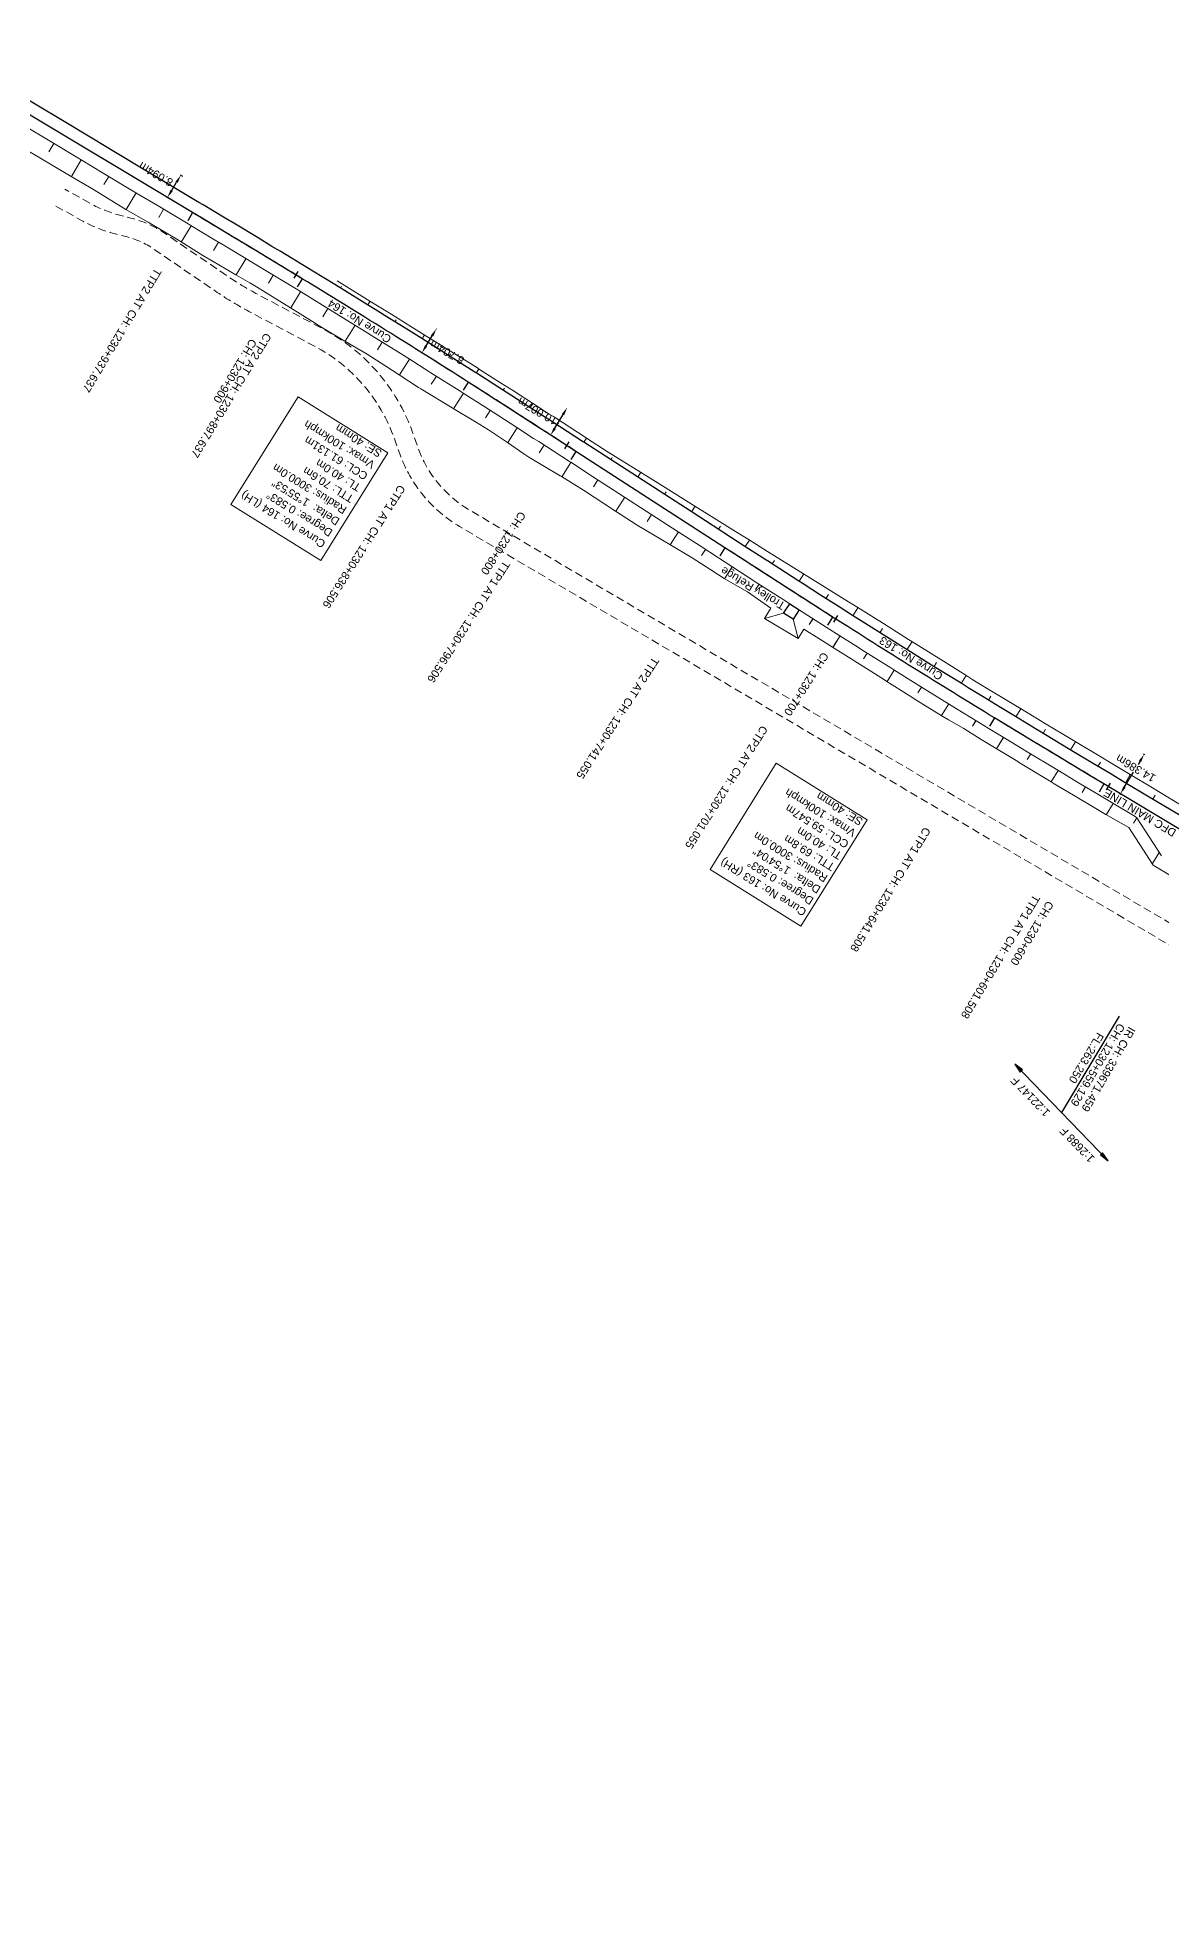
# Model space of a CAD drawing. Header units: metres. Extents: x 609381 to 616074, y 3398603 to 3402640.
# Drawn here: x 611158 to 611510, y 3401012 to 3401600 of the extents above; entities that cross this region are included whole.
import ezdxf
from ezdxf.enums import TextEntityAlignment as Align

# ---------------------------------------------------------------- set-up
doc = ezdxf.new("R2010")
doc.units = ezdxf.units.M
doc.header["$MEASUREMENT"] = 0
doc.linetypes.add('DASHED', pattern=[0.75, 0.5, -0.25])
doc.layers.get('Defpoints').update_dxf_attribs({"lineweight": 0})
for name, color, linetype, lineweight in [('Bounary Dim', 10, 'Continuous', 13), ('C-ALIG-LABL-DG', 1, 'Continuous', 25), ('C-ALIG-LABL-DG-MARK', 1, 'Continuous', 25), ('Proposed Curve_Details', 10, 'Continuous', 0), ('PROPOSED DFCC TOE LINE', 239, 'Continuous', 0), ('PROPOSED DRAIN CUM RETAINING WALL', 144, 'Continuous', 30), ('PROPOSED FEATURES', 1, 'Continuous', 0), ('PROPOSED FORMATION LINE - PLAN', 187, 'Continuous', 0), ('PROPOSED GRADES IN PLAN', 10, 'Continuous', 0)]:
    doc.layers.add(name, color=color, linetype=linetype, lineweight=lineweight)
for name, color, linetype in [('DFCC LINE', 1, 'Continuous'), ('Dimension', 10, 'Continuous'), ('Trolley Refuse', 10, 'Continuous')]:
    doc.layers.add(name, color=color, linetype=linetype)
doc.styles.add('Arial', font='arial.ttf')
doc.styles.get("Standard").update_dxf_attribs({"font": 'arial.ttf'})
doc.styles.add('Style-Arial', font='arial.ttf')
doc.dimstyles.get("Standard").update_dxf_attribs({"dimtxt": 2.5, "dimasz": 2.5, "dimexe": 0.18, "dimexo": 0.0625, "dimgap": 0.09, "dimtad": 0, "dimtih": 1, "dimtoh": 1, "dimdec": 3, "dimzin": 0, "dimdsep": 46, "dimtxsty": 'Standard', "dimcen": 0.09, "dimadec": 0, "dimazin": 0, "dimtfac": 1, "dimtdec": 3, "dimtofl": 0, "dimtmove": 0, "dimatfit": 3, "dimfxl": 1, "dimtolj": 1, "dimtzin": 0, "dimarcsym": 0})

# ---------------------------------------------------------------- blocks, each defined once
blk = doc.blocks.new('*D108')
at = {"layer": 'Defpoints', "color": 0, "transparency": 16777216}
for p in [(611323.97, 3401484.24), (611323.97, 3401484.24), (611318.81, 3401475.67)]:
    blk.add_point(p, dxfattribs=at)
at = {"layer": 'Dimension', "color": 0, "lineweight": -2, "transparency": 16777216}
blk.add_line((611320.1, 3401477.81), (611322.68, 3401482.1), dxfattribs=at)
at = {"layer": 'Dimension', "color": 0, "transparency": 16777216}
for points in [[(611322.32, 3401482.31), (611323.03, 3401481.88), (611323.97, 3401484.24)], [(611319.74, 3401478.02), (611320.45, 3401477.59), (611318.81, 3401475.67)]]:
    blk.add_solid(points, dxfattribs=at)
at = {"layer": 'Dimension', "color": 0, "lineweight": 0, "transparency": 16777216, "insert": (611314.64, 3401483.11), "char_height": 2.5, "attachment_point": 5, "rotation": 150, "style": 'Style-Arial'}
blk.add_mtext('\\A1;10.007m', dxfattribs=at)
blk = doc.blocks.new('TerminatorOpen_0.5')
at = {"color": 0, "linetype": 'ByBlock', "lineweight": -2}
for q in [(-1, 0.25), (-1, 0), (-1, -0.25)]:
    blk.add_line((0, 0), q, dxfattribs=at)
blk = doc.blocks.new('*D74')
at = {"layer": 'Defpoints', "color": 0, "transparency": 16777216}
for p in [(611503.81, 3401376.17), (611504.27, 3401375.89), (611496.38, 3401363.85)]:
    blk.add_point(p, dxfattribs=at)
at = {"layer": 'Dimension', "color": 0, "lineweight": -2, "transparency": 16777216}
for p, q in [((611503.91, 3401376.11), (611504.38, 3401375.82)), ((611498.14, 3401365.71), (611500.93, 3401370.33)), ((611502.98, 3401373.75), (611502.37, 3401372.74)), ((611496.49, 3401363.78), (611496.96, 3401363.5))]:
    blk.add_line(p, q, dxfattribs=at)
at = {"layer": 'Dimension', "color": 0, "transparency": 16777216}
for points in [[(611502.63, 3401373.96), (611503.34, 3401373.53), (611504.27, 3401375.89)], [(611497.78, 3401365.92), (611498.5, 3401365.49), (611496.85, 3401363.57)]]:
    blk.add_solid(points, dxfattribs=at)
at = {"layer": 'Dimension', "color": 0, "lineweight": 0, "transparency": 16777216, "insert": (611501.62, 3401371.55), "char_height": 2.5, "attachment_point": 5, "rotation": 150, "style": 'Style-Arial'}
blk.add_mtext('\\A1;14.386m', dxfattribs=at)
blk = doc.blocks.new('*D75')
at = {"layer": 'Defpoints', "color": 0, "transparency": 16777216}
for p in [(611282.95, 3401508.9), (611283.07, 3401508.83), (611278.47, 3401501.44)]:
    blk.add_point(p, dxfattribs=at)
at = {"layer": 'Dimension', "color": 0, "lineweight": -2, "transparency": 16777216}
for p, q in [((611279.87, 3401503.51), (611281.78, 3401506.69)), ((611283.05, 3401508.84), (611283.17, 3401508.77)), ((611278.57, 3401501.38), (611278.69, 3401501.3))]:
    blk.add_line(p, q, dxfattribs=at)
at = {"layer": 'Dimension', "color": 0, "transparency": 16777216}
for points in [[(611281.42, 3401506.9), (611282.14, 3401506.47), (611283.07, 3401508.83)], [(611279.52, 3401503.72), (611280.23, 3401503.3), (611278.59, 3401501.37)]]:
    blk.add_solid(points, dxfattribs=at)
at = {"layer": 'Dimension', "color": 0, "lineweight": 0, "transparency": 16777216, "insert": (611286.4, 3401501.57), "char_height": 2.5, "attachment_point": 5, "rotation": 150, "style": 'Style-Arial'}
blk.add_mtext('\\A1;8.704m', dxfattribs=at)
blk = doc.blocks.new('*D76')
at = {"layer": 'Defpoints', "color": 0, "transparency": 16777216}
for p in [(611203.22, 3401556.82), (611203.96, 3401556.38), (611199.78, 3401549.44)]:
    blk.add_point(p, dxfattribs=at)
at = {"layer": 'Dimension', "color": 0, "lineweight": -2, "transparency": 16777216}
for p, q in [((611203.85, 3401556.44), (611203.11, 3401556.89)), ((611200.33, 3401552.03), (611201.93, 3401554.68)), ((611199.68, 3401549.51), (611198.94, 3401549.95))]:
    blk.add_line(p, q, dxfattribs=at)
at = {"layer": 'Dimension', "color": 0, "transparency": 16777216}
for points in [[(611201.57, 3401554.9), (611202.28, 3401554.47), (611203.22, 3401556.82)], [(611199.97, 3401552.25), (611200.69, 3401551.82), (611199.04, 3401549.89)]]:
    blk.add_solid(points, dxfattribs=at)
at = {"layer": 'Dimension', "color": 0, "lineweight": 0, "transparency": 16777216, "insert": (611195.45, 3401557.18), "char_height": 2.5, "attachment_point": 5, "rotation": 150, "style": 'Style-Arial'}
blk.add_mtext('\\A1;8.094m', dxfattribs=at)
blk = doc.blocks.new('Direction')
h = blk.add_hatch(color=256)
h.dxf.hatch_style = 1
h.paths.add_polyline_path([(-5.54, 0), (-4.75, -0.13), (-4.75, 0.13)])
blk.add_lwpolyline([(-5.54, 0), (-4.75, -0.13), (-4.75, 0.13)], close=True)
blk.add_lwpolyline([(0, 0), (-5.54, 0)])
blk = doc.blocks.new('Tick Hor')
blk.add_lwpolyline([(-0.5, 0), (0.5, 0)])

msp = doc.modelspace()

# ---------------------------------------------------------------- linework, layer by layer
at = {"layer": 'C-ALIG-LABL-DG-MARK', "color": 1, "linetype": 'Continuous', "lineweight": 25}
for p, q in [((611206.9241, 3401545.1609), (611205.3813, 3401542.588)), ((611241.1833, 3401524.5138), (611239.6234, 3401521.9513)), ((611293.0722, 3401492.1973), (611291.4604, 3401489.667)), ((611326.7126, 3401470.5565), (611325.0839, 3401468.0371)), ((611373.2809, 3401440.4526), (611371.6523, 3401437.9332)), ((611406.9212, 3401418.8118), (611405.3094, 3401416.2816)), ((611457.4579, 3401387.319), (611455.8966, 3401384.7573)), ((611491.7061, 3401366.6538), (611490.162, 3401364.0817))]:
    msp.add_line(p, q, dxfattribs=at)
at = {"layer": 'DFCC LINE', "lineweight": 30, "flags": 128}
for points in [[(613958.1453, 3399885.8841), (611491.7061, 3401366.6538), (611490.5999, 3401367.318), (611489.4936, 3401367.9822), (611488.3874, 3401368.6464), (611487.2812, 3401369.3106), (611486.175, 3401369.9749), (611485.0689, 3401370.6393), (611483.9628, 3401371.3038), (611482.8568, 3401371.9684), (611481.7509, 3401372.6332), (611480.645, 3401373.298), (611479.5393, 3401373.963), (611478.4336, 3401374.6282), (611477.3281, 3401375.2936), (611476.2227, 3401375.9591), (611475.1174, 3401376.6249), (611474.0122, 3401377.2909), (611472.9072, 3401377.9572), (611471.8024, 3401378.6237), (611470.6977, 3401379.2905), (611469.5932, 3401379.9575), (611468.4889, 3401380.6249), (611467.3847, 3401381.2926), (611466.2808, 3401381.9607), (611465.1771, 3401382.6291), (611464.0736, 3401383.2979), (611462.9704, 3401383.967), (611461.8673, 3401384.6366), (611460.7646, 3401385.3065), (611459.6621, 3401385.9769), (611458.5598, 3401386.6477), (611457.4579, 3401387.319, -0.00496231), (611406.9212, 3401418.8118), (611405.8331, 3401419.5053), (611404.7453, 3401420.1993), (611403.6577, 3401420.8937), (611402.5705, 3401421.5885), (611401.4834, 3401422.2837), (611400.3967, 3401422.9793), (611399.3101, 3401423.6753), (611398.2238, 3401424.3716), (611397.1378, 3401425.0683), (611396.0519, 3401425.7653), (611394.9662, 3401426.4627), (611393.8808, 3401427.1603), (611392.7955, 3401427.8582), (611391.7104, 3401428.5564), (611390.6255, 3401429.2549), (611389.5407, 3401429.9536), (611388.456, 3401430.6525), (611387.3715, 3401431.3516), (611386.2871, 3401432.0509), (611385.2029, 3401432.7504), (611384.1187, 3401433.4501), (611383.0347, 3401434.1499), (611381.9507, 3401434.8499), (611380.8668, 3401435.55), (611379.783, 3401436.2502), (611378.6992, 3401436.9504), (611377.6155, 3401437.6508), (611376.5318, 3401438.3512), (611375.4482, 3401439.0516), (611374.3645, 3401439.7521), (611373.2809, 3401440.4526), (611326.7126, 3401470.5565), (611325.6289, 3401471.257), (611324.5453, 3401471.9575), (611323.4617, 3401472.6579), (611322.378, 3401473.3583), (611321.2943, 3401474.0587), (611320.2105, 3401474.759), (611319.1267, 3401475.4591), (611318.0428, 3401476.1592), (611316.9588, 3401476.8592), (611315.8747, 3401477.559), (611314.7906, 3401478.2587), (611313.7063, 3401478.9582), (611312.6219, 3401479.6575), (611311.5374, 3401480.3566), (611310.4528, 3401481.0555), (611309.368, 3401481.7542), (611308.2831, 3401482.4527), (611307.198, 3401483.1509), (611306.1127, 3401483.8488), (611305.0272, 3401484.5464), (611303.9416, 3401485.2438), (611302.8557, 3401485.9408), (611301.7696, 3401486.6375), (611300.6833, 3401487.3338), (611299.5968, 3401488.0298), (611298.51, 3401488.7254), (611297.423, 3401489.4206), (611296.3357, 3401490.1154), (611295.2482, 3401490.8098), (611294.1604, 3401491.5038), (611293.0722, 3401492.1973, 0.00509426), (611241.1833, 3401524.5138), (611240.081, 3401525.1845), (611238.9784, 3401525.8547), (611237.8755, 3401526.5245), (611236.7724, 3401527.1939), (611235.6691, 3401527.8629), (611234.5655, 3401528.5315), (611233.4616, 3401529.1996), (611232.3575, 3401529.8675), (611231.2533, 3401530.5349), (611230.1488, 3401531.202), (611229.0441, 3401531.8688), (611227.9393, 3401532.5353), (611226.8342, 3401533.2016), (611225.729, 3401533.8675), (611224.6237, 3401534.5332), (611223.5182, 3401535.1986), (611222.4125, 3401535.8638), (611221.3067, 3401536.5288), (611220.2009, 3401537.1935), (611219.0948, 3401537.8581), (611217.9887, 3401538.5226), (611216.8825, 3401539.1868), (611215.7763, 3401539.851), (611214.6699, 3401540.515), (611213.5635, 3401541.1789), (611212.457, 3401541.8427), (611211.3505, 3401542.5064), (611210.2439, 3401543.1701), (611209.1374, 3401543.8337), (611208.0308, 3401544.4973), (611206.9241, 3401545.1609), (609380.9488, 3402640.1063)], [(613958.1459, 3399885.8837), (611491.7053, 3401366.6543), (611487.4186, 3401369.2281), (611483.1325, 3401371.8028), (611478.8474, 3401374.3792), (611474.564, 3401376.9584), (611470.2827, 3401379.5411), (611466.0041, 3401382.1282), (611461.7287, 3401384.7207), (611457.4571, 3401387.3195, -0.00496214), (611406.9221, 3401418.8113), (611402.7072, 3401421.5011), (611398.4962, 3401424.1969), (611394.2887, 3401426.8981), (611390.0839, 3401429.6036), (611385.8814, 3401432.3127), (611381.6806, 3401435.0243), (611377.4809, 3401437.7377), (611373.2818, 3401440.452), (611326.7117, 3401470.5571), (611322.5125, 3401473.2714), (611318.3128, 3401475.9848), (611314.112, 3401478.6965), (611309.9095, 3401481.4055), (611305.7048, 3401484.111), (611301.4972, 3401486.8122), (611297.2863, 3401489.5081), (611293.0714, 3401492.1978, 0.0050941), (611241.1841, 3401524.5133), (611236.9111, 3401527.1098), (611232.6343, 3401529.7001), (611228.3544, 3401532.285), (611224.0717, 3401534.8654), (611219.7869, 3401537.4423), (611215.5005, 3401540.0165), (611211.213, 3401542.5889), (611206.9249, 3401545.1605), (609972.0837, 3402285.6325)]]:
    msp.add_lwpolyline(points, format="xyb", dxfattribs=at)
at = {"layer": 'Proposed Curve_Details'}
for points in [[(611267.9237, 3401470.1681), (611246.9553, 3401436.5003), (611218.8866, 3401453.9815), (611239.855, 3401487.6494)], [(611417.6753, 3401355.3982), (611397.0074, 3401322.2323), (611368.6016, 3401339.9339), (611389.2695, 3401373.0997)]]:
    msp.add_lwpolyline(points, close=True, dxfattribs=at)
at = {"layer": 'PROPOSED DFCC TOE LINE', "lineweight": 0}
for p, q in [((611391.6052, 3401420.0048), (611385.6497, 3401418.3971)), ((611394.5515, 3401418.1155), (611396.1759, 3401412.0883))]:
    msp.add_line(p, q, dxfattribs=at)
at = {"layer": 'PROPOSED DFCC TOE LINE', "lineweight": 0, "flags": 128}
for points in [[(611387.5853, 3401421.6266), (611380.2903, 3401426.7231), (611380.1217, 3401426.811), (611373.0343, 3401430.8303), (611368.8147, 3401433.5418), (611363.0345, 3401437.2562), (611356.0838, 3401441.4508), (611345.8367, 3401447.5117), (611339.0456, 3401451.9341), (611329.1063, 3401458.4679), (611322.1706, 3401462.6698), (611321.767, 3401462.908), (611311.9416, 3401468.7818), (611310.3714, 3401469.827), (611305.3009, 3401473.3866), (611299.3316, 3401477.272), (611295.2942, 3401479.8257), (611288.38, 3401483.9645), (611287.9792, 3401484.2042), (611278.1928, 3401490.0894), (611277.548, 3401490.5107), (611271.4503, 3401494.4938), (611267.3479, 3401497.1828), (611261.4522, 3401500.921), (611256.9718, 3401503.5748), (611254.5261, 3401505.03), (611246.4924, 3401509.7983), (611244.3349, 3401511.1615), (611237.5275, 3401515.4454), (611236.1784, 3401516.2905), (611227.3995, 3401521.6895), (611224.8265, 3401523.2161), (611220.4418, 3401525.7433), (611213.2932, 3401529.8682), (611210.158, 3401531.7749), (611203.3008, 3401536.0117), (611201.9438, 3401536.8538), (611193.0602, 3401542.144), (611186.0612, 3401546.1517), (611175.8988, 3401552.377), (611168.9517, 3401556.509), (611158.7014, 3401562.5948), (611151.7147, 3401566.6536)], [(611252.112, 3401523.8448), (611254.2827, 3401522.4789), (611262.2662, 3401517.541), (611264.7057, 3401516.0494), (611269.1656, 3401513.3142), (611275.1331, 3401509.6266), (611279.3213, 3401507.029), (611285.5376, 3401503.166), (611286.1944, 3401502.7567), (611295.9007, 3401496.6393), (611296.2966, 3401496.3876), (611303.1186, 3401492.0395), (611307.1569, 3401489.4561), (611313.1688, 3401485.6002), (611318.3865, 3401482.2459), (611319.9749, 3401481.2236), (611329.5774, 3401474.9902), (611329.9697, 3401474.7343), (611336.7981, 3401470.3665), (611346.9006, 3401464.0851), (611353.7823, 3401459.803), (611363.8745, 3401453.5024), (611370.7616, 3401449.2094), (611376.5931, 3401445.5744), (611380.849, 3401442.9218), (611387.7331, 3401438.6038), (611387.8935, 3401438.5038), (611397.7994, 3401432.3326), (611399.1968, 3401431.456), (611404.6925, 3401428.0293), (611410.4996, 3401424.4271), (611414.7461, 3401421.7802), (611420.59, 3401418.1513), (611421.6709, 3401417.484), (611430.6563, 3401411.8381), (611431.6593, 3401411.19), (611438.5719, 3401406.8673), (611440.7332, 3401405.542), (611448.5724, 3401400.5993), (611450.7779, 3401399.1929), (611455.4911, 3401396.3225), (611460.9339, 3401393.0241), (611465.6005, 3401390.1929), (611472.3263, 3401386.1443), (611472.5729, 3401385.9964), (611482.7119, 3401379.8922), (611483.7386, 3401379.2785), (611489.6983, 3401375.728), (611495.1804, 3401372.4425), (611499.8572, 3401369.6062), (611506.85, 3401365.4424), (611517.0043, 3401359.3117)], [(611397.9131, 3401414.9868), (611396.1759, 3401412.0883), (611385.6497, 3401418.3971), (611387.5853, 3401421.6266)], [(611499.5, 3401353.0609), (611492.3341, 3401357.0753), (611487.6373, 3401359.8784), (611482.1523, 3401363.1638), (611476.1956, 3401366.7356), (611475.1684, 3401367.3523), (611465.006, 3401373.4752), (611464.7586, 3401373.6234), (611458.0064, 3401377.685), (611453.3294, 3401380.547), (611447.9038, 3401383.9329), (611443.0973, 3401386.7026), (611440.8504, 3401388.0665), (611432.9412, 3401392.9827), (611430.7838, 3401394.3379), (611423.8533, 3401398.7079), (611422.8389, 3401399.3489), (611413.8297, 3401405.0549), (611412.7527, 3401405.7401), (611406.886, 3401409.3959), (611402.6153, 3401412.0506), (611397.9131, 3401414.9868)], [(611507.1173, 3401341.2373), (611499.5, 3401353.0609)], [(611735.7649, 3401203.9421), (611729.2854, 3401207.7751), (611719.1322, 3401213.8148), (611712.1151, 3401218.0311), (611702.0298, 3401224.1845), (611695.0417, 3401228.4483), (611684.8808, 3401234.54), (611677.8831, 3401238.7237), (611667.7091, 3401244.793), (611660.7226, 3401248.9959), (611650.6275, 3401255.1497), (611643.6276, 3401259.3771), (611633.5191, 3401265.5647), (611626.4798, 3401269.6705), (611616.2538, 3401275.6624), (611609.2568, 3401279.8385), (611599.1126, 3401285.9238), (611592.1112, 3401290.1355), (611581.9768, 3401296.2344), (611574.9827, 3401300.461), (611507.1173, 3401341.2373)]]:
    msp.add_lwpolyline(points, dxfattribs=at)
at = {"layer": 'PROPOSED DFCC TOE LINE', "linetype": 'Continuous', "lineweight": 0, "flags": 128}
for points in [[(611163.5684, 3401566.7867), (611162.0026, 3401564.1755)], [(611172.1446, 3401561.6439), (611169.0356, 3401556.4591)], [(611180.7209, 3401556.5012), (611179.1688, 3401553.9129)], [(611189.2971, 3401551.3584), (611186.1458, 3401546.1032)], [(611197.8734, 3401546.2157), (611196.3406, 3401543.6595)], [(611206.4492, 3401541.0731), (611203.3829, 3401535.961)], [(611215.0223, 3401535.9295), (611213.4577, 3401533.3246)], [(611223.588, 3401530.7793), (611220.5248, 3401525.6955)], [(611232.1403, 3401525.6132), (611230.6313, 3401523.1216)], [(611253.1186, 3401521.6114), (611253.472, 3401522.189)], [(611253.1287, 3401521.6053), (611253.4839, 3401522.1817)], [(611240.679, 3401520.4299), (611237.6088, 3401515.3942)], [(611261.6414, 3401516.3581), (611262.3419, 3401517.4947)], [(611261.6524, 3401516.3513), (611262.3568, 3401517.4856)], [(611249.199, 3401515.2172), (611247.6219, 3401512.6491)], [(611257.7012, 3401509.9765), (611254.6102, 3401504.9799)], [(611270.1467, 3401511.0743), (611270.5133, 3401511.6646)], [(611270.1577, 3401511.0675), (611270.5263, 3401511.6565)], [(611266.1845, 3401504.7064), (611264.6686, 3401502.2746)], [(611278.6361, 3401505.7649), (611279.3975, 3401506.9816)], [(611278.6461, 3401505.7586), (611279.4114, 3401506.973)], [(611274.6524, 3401499.4104), (611271.5315, 3401494.4407)], [(611287.1043, 3401500.4239), (611287.501, 3401501.0535)], [(611287.1146, 3401500.4174), (611287.5134, 3401501.0457)], [(611283.1004, 3401494.0821), (611281.5095, 3401491.5668)], [(611295.5582, 3401495.0597), (611296.3711, 3401496.3402)], [(611295.5686, 3401495.053), (611296.3857, 3401496.3309)], [(611291.5336, 3401488.7309), (611288.4647, 3401483.9138)], [(611303.9933, 3401489.6655), (611304.405, 3401490.3094)], [(611304.001, 3401489.6606), (611304.4143, 3401490.3034)], [(611299.9492, 3401483.3492), (611298.4741, 3401481.0484)], [(611312.4131, 3401484.2534), (611313.2467, 3401485.5501)], [(611312.4182, 3401484.2501), (611313.2539, 3401485.5455)], [(611308.3549, 3401477.9462), (611305.3818, 3401473.3298)], [(611320.8209, 3401478.8284), (611321.2406, 3401479.479)], [(611320.8234, 3401478.8268), (611321.2436, 3401479.477)], [(611329.2223, 3401473.3994), (611330.0513, 3401474.6821)], [(611329.2227, 3401473.3991), (611330.0519, 3401474.6817)], [(611316.7537, 3401472.527), (611315.2112, 3401470.1381)], [(611337.6208, 3401467.9702), (611338.0553, 3401468.6424)], [(611325.1513, 3401467.1005), (611322.2546, 3401462.6189)], [(611346.0188, 3401462.5414), (611346.9834, 3401464.0335)], [(611333.5491, 3401461.6717), (611332.1599, 3401459.5227)], [(611354.4169, 3401457.1125), (611354.9453, 3401457.9298)], [(611341.9472, 3401456.2428), (611339.1274, 3401451.8808)], [(611362.815, 3401451.6836), (611363.9573, 3401453.4508)], [(611350.3452, 3401450.8139), (611348.9496, 3401448.655)], [(611358.7433, 3401445.3851), (611356.1674, 3401441.4004)], [(611371.213, 3401446.2547), (611371.8289, 3401447.2075)], [(611367.1413, 3401439.9562), (611365.9221, 3401438.0701)], [(611367.1414, 3401439.9561), (611365.9222, 3401438.0701)], [(611379.6104, 3401440.8265), (611380.931, 3401442.8704)], [(611375.5396, 3401434.5274), (611373.1187, 3401430.7825)], [(611375.541, 3401434.5265), (611373.1219, 3401430.7807)], [(611388.009, 3401435.4043), (611388.7054, 3401436.4842)], [(611383.9422, 3401429.1026), (611382.8451, 3401427.4037)], [(611383.9462, 3401429.1001), (611382.8511, 3401427.3996)], [(611396.4104, 3401429.9922), (611397.8812, 3401432.2813)], [(611404.8216, 3401424.6018), (611405.5874, 3401425.8005)], [(611413.2457, 3401419.2345), (611414.8287, 3401421.7289)], [(611400.7789, 3401418.2847), (611399.6144, 3401416.4681)], [(611400.7887, 3401418.2784), (611399.6299, 3401416.4584)], [(611409.2223, 3401412.905), (611406.9591, 3401409.3503)], [(611409.2317, 3401412.8991), (611406.9791, 3401409.3379)], [(611421.6887, 3401413.8991), (611422.4951, 3401415.1793)], [(611430.1464, 3401408.5876), (611431.7414, 3401411.1387)], [(611417.6852, 3401407.557), (611416.5688, 3401405.7921)], [(611417.697, 3401407.5497), (611416.5871, 3401405.7806)], [(611438.6239, 3401403.3061), (611439.4173, 3401404.5842)], [(611426.1654, 3401402.2313), (611423.9261, 3401398.662)], [(611426.1753, 3401402.2251), (611423.9471, 3401398.6487)], [(611447.118, 3401398.0532), (611448.6544, 3401400.5471)], [(611434.6629, 3401396.9373), (611433.5354, 3401395.1276)], [(611434.6732, 3401396.9309), (611433.5515, 3401395.1175)], [(611455.6308, 3401392.8297), (611456.3911, 3401394.073)], [(611443.1783, 3401391.6713), (611440.9217, 3401388.0232)], [(611443.1899, 3401391.6641), (611440.9467, 3401388.008)], [(611451.7132, 3401386.4342), (611450.631, 3401384.6703)], [(611451.7227, 3401386.4284), (611450.6456, 3401384.6612)], [(611464.1604, 3401387.6315), (611465.6853, 3401390.1419)], [(611460.2619, 3401381.2243), (611458.0783, 3401377.6417)], [(611460.2716, 3401381.2184), (611458.0989, 3401377.6293)], [(611472.7078, 3401382.4593), (611473.4732, 3401383.7265)], [(611468.8272, 3401376.0414), (611467.7474, 3401374.2577)], [(611468.8337, 3401376.0374), (611467.7576, 3401374.2516)], [(611481.267, 3401377.2999), (611482.7965, 3401379.8417)], [(611477.3981, 3401370.8749), (611475.247, 3401367.3051)], [(611477.4019, 3401370.8725), (611475.2552, 3401367.3002)], [(611489.8359, 3401372.1508), (611490.6077, 3401373.4357)], [(611498.4087, 3401367.0037), (611499.9411, 3401369.5563)], [(611485.9734, 3401365.7219), (611484.9026, 3401363.9399)], [(611485.9747, 3401365.7211), (611484.9046, 3401363.9387)], [(611506.9822, 3401361.8565), (611507.7547, 3401363.1432)], [(611494.5481, 3401360.5736), (611492.4181, 3401357.026)], [(611494.5482, 3401360.5736), (611492.4183, 3401357.0259)], [(611501.9797, 3401356.1119), (611500.9371, 3401354.3752)], [(611508.981, 3401345.2445), (611506.9179, 3401341.8081)]]:
    msp.add_lwpolyline(points, dxfattribs=at)
at = {"layer": 'PROPOSED DRAIN CUM RETAINING WALL', "flags": 128}
msp.add_lwpolyline([(611515.4721, 3401356.7594), (611505.3026, 3401362.8649), (611498.325, 3401367.054), (611493.6356, 3401369.8694), (611488.1558, 3401373.1597), (611482.2083, 3401376.7338), (611481.1829, 3401377.3505), (611471.0421, 3401383.4634), (611470.7959, 3401383.6123), (611464.0763, 3401387.6824), (611459.4087, 3401390.5216), (611453.9725, 3401393.8428), (611449.2646, 3401396.7319), (611447.035, 3401398.1042), (611439.1452, 3401402.9823), (611436.9893, 3401404.3211), (611430.0639, 3401408.639), (611429.0506, 3401409.2729), (611420.0564, 3401414.9248), (611418.9812, 3401415.6035), (611413.1634, 3401419.2866), (611408.9369, 3401421.9741), (611403.1728, 3401425.6547), (611397.7174, 3401429.1525), (611396.3288, 3401430.0446), (611386.5145, 3401436.3671), (611386.3556, 3401436.4696), (611379.5289, 3401440.8792), (611375.3176, 3401443.6013), (611369.5475, 3401447.3314), (611362.733, 3401451.7366), (611352.7427, 3401458.1948), (611345.9369, 3401462.5943), (611335.9481, 3401469.0516), (611329.1408, 3401473.4521), (611328.7475, 3401473.7063), (611319.1328, 3401479.9193), (611317.546, 3401480.9436), (611312.3341, 3401484.3044), (611306.3291, 3401488.1672), (611302.2955, 3401490.7546), (611295.4816, 3401495.1086), (611295.0861, 3401495.3606), (611285.4027, 3401501.5033), (611284.7486, 3401501.9164), (611278.5583, 3401505.8139), (611274.3845, 3401508.4299), (611268.4359, 3401512.1419), (611263.9939, 3401514.9012), (611261.5641, 3401516.406), (611253.577, 3401521.3301), (611251.3923, 3401522.671), (611244.4996, 3401526.8847), (611243.134, 3401527.7165), (611234.2881, 3401533.0823), (611231.7194, 3401534.6342), (611227.3746, 3401537.254), (611220.2891, 3401541.5153), (611217.1391, 3401543.4066), (611210.2231, 3401547.5552), (611208.8534, 3401548.3765), (611199.986, 3401553.6939), (611193.0705, 3401557.8408), (611182.8502, 3401563.9694), (611175.918, 3401568.1263), (611165.6945, 3401574.2568), (611158.7655, 3401578.4118), (611148.542, 3401584.5423)], dxfattribs=at)
at = {"layer": 'PROPOSED FORMATION LINE - PLAN', "lineweight": 0, "flags": 128}
for points in [[(611501.9797, 3401356.1119), (611501.9797, 3401356.1119), (611501.4421, 3401356.4347), (611494.4645, 3401360.6238), (611489.7751, 3401363.4392), (611484.2942, 3401366.7302), (611478.343, 3401370.3065), (611477.3168, 3401370.9237), (611467.1631, 3401377.0445), (611466.9164, 3401377.1936), (611460.1839, 3401381.2715), (611455.5055, 3401384.1174), (611450.0557, 3401387.4468), (611445.3359, 3401390.3431), (611443.1008, 3401391.7189), (611435.1912, 3401396.6093), (611433.0299, 3401397.9514), (611426.0872, 3401402.28), (611425.0714, 3401402.9156), (611416.0547, 3401408.5817), (611414.9767, 3401409.262), (611409.1444, 3401412.9543), (611404.9073, 3401415.6485), (611399.1301, 3401419.3375), (611393.6644, 3401422.8419), (611392.2736, 3401423.7355), (611382.4475, 3401430.0655), (611382.2885, 3401430.1682), (611375.4579, 3401434.5802), (611371.246, 3401437.3028), (611365.4759, 3401441.0328), (611358.6614, 3401445.438), (611348.671, 3401451.8962), (611341.8653, 3401456.2958), (611331.8764, 3401462.753), (611325.0691, 3401467.1535), (611324.6758, 3401467.4078), (611315.0645, 3401473.6185), (611313.479, 3401474.642), (611308.2724, 3401477.9994), (611302.2761, 3401481.8567), (611298.2498, 3401484.4393), (611291.451, 3401488.7837), (611291.0566, 3401489.0351), (611281.3973, 3401495.1624), (611280.7449, 3401495.5744), (611274.57, 3401499.4622), (611270.4066, 3401502.0718), (611264.4729, 3401505.7744), (611260.0419, 3401508.5269), (611257.6182, 3401510.0279), (611249.6511, 3401514.9397), (611247.4718, 3401516.2773), (611240.5963, 3401520.4804), (611239.2341, 3401521.3101), (611230.4075, 3401526.6643), (611227.8433, 3401528.2135), (611223.505, 3401530.8293), (611216.4273, 3401535.086), (611213.2795, 3401536.9759), (611206.3659, 3401541.1231), (611204.9964, 3401541.9444), (611196.129, 3401547.2617), (611189.2135, 3401551.4086), (611178.9931, 3401557.5372), (611172.061, 3401561.6941), (611161.8374, 3401567.8246), (611154.9085, 3401571.9796)], [(611509.6385, 3401344.224), (611501.9797, 3401356.1119)]]:
    msp.add_lwpolyline(points, dxfattribs=at)
at = {"layer": 'Trolley Refuse'}
msp.add_lwpolyline([(611393.4944, 3401422.9511), (611396.4407, 3401421.0618), (611394.5515, 3401418.1155), (611391.6052, 3401420.0048)], close=True, dxfattribs=at)

# ---------------------------------------------------------------- block references
at = {"layer": 'C-ALIG-LABL-DG', "color": 1, "linetype": 'Continuous', "lineweight": 25}
for name, p, xscale, yscale, zscale, rotation in [('Tick Hor', (611239.1643, 3401525.7418), 2.5, 2.5, 2.5, 238.7128334362186), ('Tick Hor', (611323.7785, 3401472.4531), 2.500000000000006, 2.500000000000006, 2.500000000000006, 237.1224690133369), ('Tick Hor', (611407.8111, 3401418.2452), 2.5, 2.5, 2.5, 237.5216753589311), ('Tick Hor', (611492.9988, 3401365.8777), 2.5, 2.5, 2.5, 239.0207664157784), ('Direction', (611478.4173, 3401264.0373), 3.789791541545082, 3.789791541545082, 3.789791541545082, 134.0207664156923)]:
    msp.add_blockref(name, p, dxfattribs=dict(at, xscale=xscale, yscale=yscale, zscale=zscale, rotation=rotation))

# ---------------------------------------------------------------- texts
at = {"layer": 'Bounary Dim', "style": 'Arial'}
msp.add_text(' DFC MAIN LINE', height=2.5, rotation=149, dxfattribs=at).set_placement((611492.5836, 3401365.33), align=Align.RIGHT)
at = {"layer": 'C-ALIG-LABL-DG', "color": 1, "style": 'Arial'}
for s, rotation, p in [('TTP2 AT CH: 1230+937.637', 239.0510073, (611195.2083, 3401528.0521)), ('CTP2 AT CH: 1230+897.637', 238.6690355, (611229.5559, 3401507.8156)), ('CTP1 AT CH: 1230+836.506', 237.501527, (611271.4351, 3401460.3457)), ('TTP1 AT CH: 1230+796.506', 237.1195551, (611304.1656, 3401436.6167)), ('TTP2 AT CH: 1230+741.055', 237.1195551, (611350.7451, 3401406.53)), ('CTP2 AT CH: 1230+701.055', 237.501527, (611384.7058, 3401385.1357)), ('CTP1 AT CH: 1230+641.508', 238.6387946, (611435.5641, 3401353.3972)), ('TTP1 AT CH: 1230+601.508', 239.0207664, (611469.7237, 3401332.3215))]:
    msp.add_text(s, height=2.5, rotation=rotation, dxfattribs=at).set_placement(p)
at = {"layer": 'Proposed Curve_Details', "color": 1, "style": 'Style-Arial'}
for s, rotation, p in [('Curve No: 164', 148.0852819, (611269.2985, 3401506.3213)), ('Curve No: 163', 148.0701614, (611441.6213, 3401400.9907))]:
    msp.add_text(s, height=2.5, rotation=rotation, dxfattribs=at).set_placement(p)
at = {"layer": 'Proposed Curve_Details', "color": 1, "lineweight": 0, "char_height": 2.5, "attachment_point": 7, "line_spacing_factor": 0.84, "style": 'Style-Arial'}
for s, insert, rotation in [('\\pxsm1;Curve No: 164 (LH)\\PDegree: 0.583%%D\\PDelta:  1%%D55\'53"\\PRadius: 3000.0m\\PTTL: 70.6m\\PTL: 40.0m\\PCCL: 61.131m\\PVmax: 100kmph\\PSE: 40mm', (611266.3664, 3401470.6604), 148.0852818), ('\\pxsm1;Curve No: 163 (RH)\\PDegree: 0.583%%D\\PDelta:  1%%D54\'04"\\PRadius: 3000.0m\\PTTL: 69.8m\\PTL: 40.0m\\PCCL: 59.547m\\PVmax: 100kmph\\PSE: 40mm', (611416.6698, 3401355.6242), 148.0701614)]:
    msp.add_mtext(s, dxfattribs=dict(at, insert=insert, rotation=rotation))
at = {"layer": 'PROPOSED GRADES IN PLAN', "color": 7, "lineweight": 0, "insert": (611500.5664, 3401290.4323), "char_height": 2.5, "attachment_point": 4, "rotation": 240.0255534, "line_spacing_factor": 1.08, "style": 'Style-Arial'}
msp.add_mtext('IR CH: 339671.459', dxfattribs=at)
at = {"layer": 'Trolley Refuse'}
msp.add_text('Trolley Refuge', height=2.5, rotation=149.1766896, dxfattribs=at).set_placement((611392.3886, 3401423.0541))

# ---------------------------------------------------------------- dimensions: what is measured, and where the dimension line sits
at = {"layer": 'Dimension', "color": 10, "lineweight": 0}
for base, p1, p2, angle, picture, middle in [((611203.2166, 3401556.8237), (611199.783, 3401549.4431), (611203.957, 3401556.3781), 58.9573724, '*D76', (611195.4487, 3401557.1761)), ((611283.0674, 3401508.8299), (611278.4666, 3401501.4394), (611282.9468, 3401508.9022), 59.0224638, '*D75', (611286.4013, 3401501.5697)), ((611323.9658, 3401484.2399), (611318.8077, 3401475.665), (611323.9658, 3401484.2399), 58.9718381, '*D108', (611314.6386, 3401483.1099)), ((611504.2728, 3401375.8883), (611496.3816, 3401363.8468), (611503.8053, 3401376.1699), 58.9342421, '*D74', (611501.6202, 3401371.5539))]:
    dim = msp.add_linear_dim(base=base, p1=p1, p2=p2, angle=angle, dimstyle='Standard', override={"dimexe": 0.125, "dimexo": 0.125, "dimgap": 0.125, "dimtad": 1, "dimtih": 0, "dimtoh": 0, "dimzin": 11, "dimpost": 'm', "dimtxsty": 'Style-Arial', "dimsah": 1, "dimadec": 4, "dimazin": 3, "dimtmove": 2, "dimldrblk": 'TerminatorOpen_0.5', "dimfrac": 2, "dimtzin": 11}, dxfattribs=at)
    dim.commit()
    dim.dimension.update_dxf_attribs({"geometry": picture, "text_midpoint": middle, "dimtype": 129, "text_rotation": 150})

# ---------------------------------------------------------------- next in the draw order: texts
at = {"layer": 'C-ALIG-LABL-DG', "color": 1, "linetype": 'Continuous', "lineweight": 25, "char_height": 2.5, "style": 'Arial', "bg_fill": 3, "box_fill_scale": 1.04, "bg_fill_color": 256, "bg_fill_true_color": 13158600, "bg_fill_transparency": 0}
for s, insert, width, attachment_point, rotation in [('CH: 1230+900', (611226.0586, 3401505.3491), 22.502814, 4, 238.7128334), ('CH: 1230+800', (611310.1531, 3401451.3733), 22.502814, 4, 237.122469), ('CH: 1230+700', (611404.774, 3401407.3968), 22.502814, 4, 237.5216754), ('CH: 1230+600', (611475.0461, 3401329.7033), 22.502814, 4, 239.0207664), ('1:22147 F', (611475.0638, 3401264.1729), 15.339461, 7, 134.0207664)]:
    msp.add_mtext(s, dxfattribs=dict(at, insert=insert, width=width, attachment_point=attachment_point, rotation=rotation))

# ---------------------------------------------------------------- next in the draw order: texts
for s, insert, width, attachment_point, rotation in [('CH: 1230+559.129\\PFL:263.250', (611487.9678, 3401279.9451), 29.381975, 5, 239.0207664), ('1:2688 F', (611479.4428, 3401259.7797), 13.377677, 9, 134.0207664)]:
    msp.add_mtext(s, dxfattribs=dict(at, insert=insert, width=width, attachment_point=attachment_point, rotation=rotation))

# ---------------------------------------------------------------- next in the draw order: linework, layer by layer
at = {"layer": 'C-ALIG-LABL-DG', "color": 1, "linetype": 'Continuous', "lineweight": 25}
msp.add_line((611496.4327, 3401294.0447), (611478.4173, 3401264.0373), dxfattribs=at)
at = {"layer": 'PROPOSED FEATURES', "linetype": 'DASHED', "lineweight": 18, "ltscale": 5, "flags": 128}
for points in [[(612996.7457, 3400333.2041), (612995.8915, 3400403.5352, 0.04875551), (612994.7638, 3400413.785), (612992.0261, 3400426.8208, 0.05032858), (612988.8039, 3400436.964), (612985.9779, 3400443.4991, 0.15517911), (612978.8162, 3400451.7297), (612972.0297, 3400455.8611, -0.0366295), (612969.4099, 3400457.7316), (612950.6462, 3400473.3219, 0.038113), (612937.8584, 3400482.3953), (612867.1319, 3400524.8783), (612850.502, 3400536.0339, 0.41434891), (612808.0485, 3400525.4322), (612801.6984, 3400514.8493, -0.25761496), (612775.7929, 3400499.8068), (612741.792, 3400499.0648, -0.14129194), (612711.7962, 3400507.0092), (612694.1245, 3400516.4277), (612534.8083, 3400611.8471), (612518.1641, 3400622.9814, -0.01386017), (612509.002, 3400628.8199), (612480.8023, 3400647.9088, 0.01453623), (612463.4326, 3400658.9445), (612445.7354, 3400668.3152), (611750.6427, 3401082.0781), (611733.9685, 3401093.1673, -0.38478899), (611721.7177, 3401132.881), (611734.2822, 3401159.8892, 0.38596636), (611721.5233, 3401200.9509), (611703.7879, 3401210.2489), (611293.4147, 3401452.2554, -0.17613505), (611277.3349, 3401471.7669), (611275.6527, 3401476.5135, 0.18807146), (611247.794, 3401508.7695), (611227.2628, 3401519.6315, -0.02789673), (611217.9996, 3401525.2143), (611198.093, 3401538.7799, 0.08733755), (611187.6646, 3401543.4863), (611184.0343, 3401544.4121, -0.0652839), (611175.1, 3401547.9816), (611167.0113, 3401552.511)], [(612990.7462, 3400333.1312), (612989.892, 3400403.4624, 0.04875551), (612988.8919, 3400412.5518), (612986.1542, 3400425.5876, 0.05032858), (612983.2968, 3400434.5825), (612980.4707, 3400441.1176, 0.15517911), (612975.6963, 3400446.6046), (612968.9098, 3400450.736, -0.0366295), (612965.5755, 3400453.1167), (612946.8118, 3400468.707, 0.038113), (612934.7689, 3400477.2519), (612864.0424, 3400519.7349), (612846.3826, 3400529.1759, 0.41434891), (612814.9084, 3400521.316), (612808.5583, 3400510.7332, -0.25761496), (612775.9674, 3400491.8087), (612741.9665, 3400491.0667, -0.14129194), (612707.6857, 3400500.146), (612691.0416, 3400511.2804), (612531.7253, 3400606.6997), (612514.0536, 3400616.1182, -0.01386017), (612504.5174, 3400622.195), (612476.3178, 3400641.284, 0.01453623), (612459.3406, 3400652.0702), (612442.6664, 3400663.1595), (611747.5737, 3401076.9224), (611729.8765, 3401086.2931, -0.38478899), (611714.4642, 3401136.2554), (611727.0287, 3401163.2637, 0.38596636), (611717.4596, 3401194.0599), (611700.74, 3401205.0807), (611290.3668, 3401447.0871, -0.17613505), (611271.6795, 3401469.7627), (611269.9974, 3401474.5093, 0.18807146), (611244.9882, 3401503.466), (611224.457, 3401514.328, -0.02789673), (611214.6208, 3401520.2561), (611194.7142, 3401533.8217, 0.08733755), (611186.1819, 3401537.6724), (611182.5516, 3401538.5982, -0.0652839), (611172.1684, 3401542.7465), (611164.0798, 3401547.276)]]:
    msp.add_lwpolyline(points, format="xyb", dxfattribs=at)

# ---------------------------------------------------------------- next in the draw order: block references
at = {"layer": 'C-ALIG-LABL-DG', "color": 1, "linetype": 'Continuous', "lineweight": 25, "xscale": 3.789791541545082, "yscale": 3.789791541545082, "zscale": 3.789791541545082, "rotation": 314.0207664156923}
msp.add_blockref('Direction', (611478.4173, 3401264.0373), dxfattribs=at)

doc.saveas('drawing.dxf')
